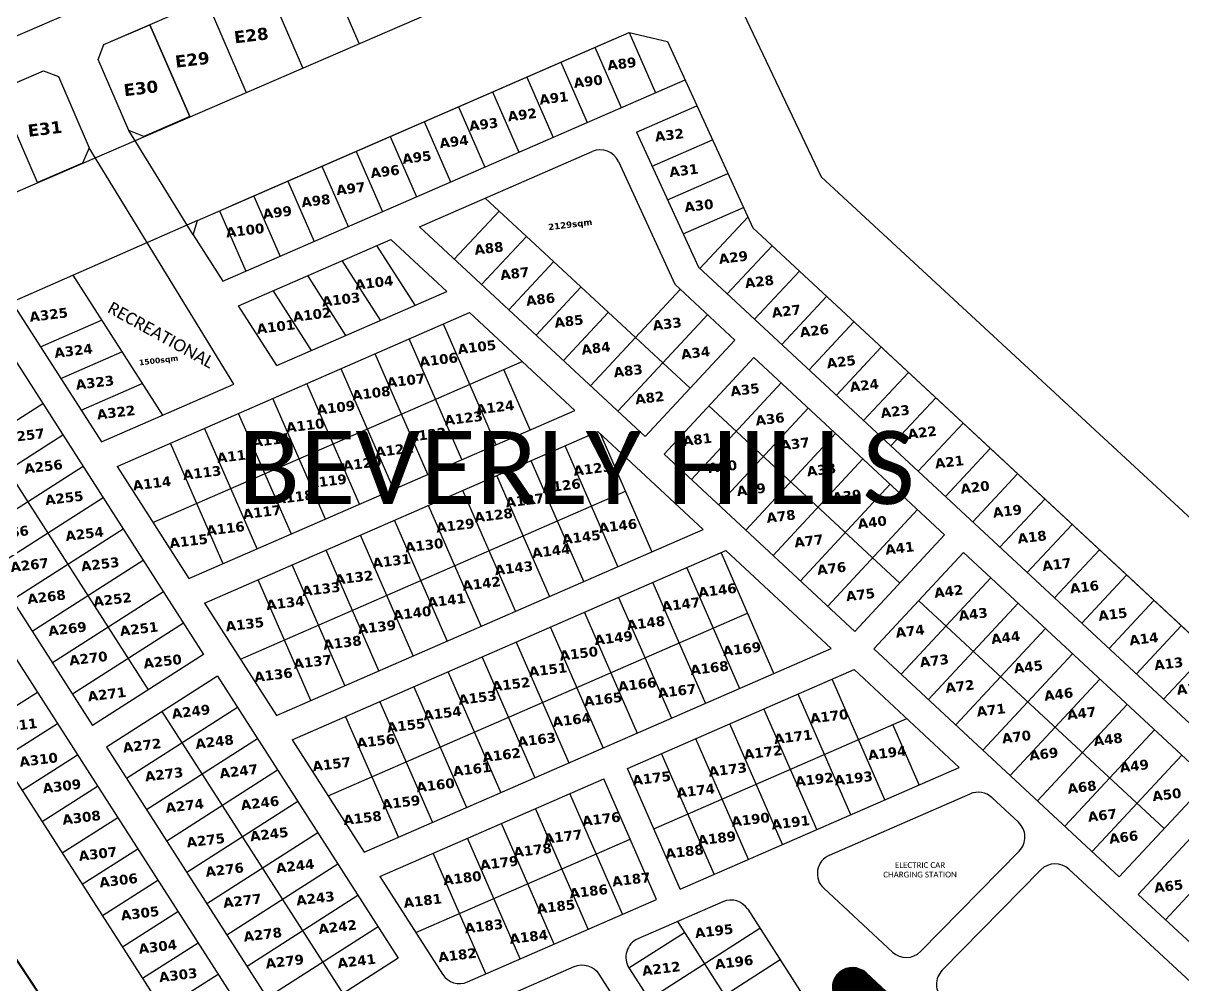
# Model space of a CAD drawing. Header units: millimetres. Extents: x 2359 to 301137, y 976657 to 981112.
# Drawn here: x 300045.6 to 300450.6, y 978330.4 to 978666.3 of the extents above; entities that cross this region are included whole.
import ezdxf

# ---------------------------------------------------------------- set-up
doc = ezdxf.new("R2010")
doc.units = ezdxf.units.MM
doc.header["$MEASUREMENT"] = 0
doc.layers.add('Annotation - Text_Pen_No__86', color=7, linetype='Continuous', lineweight=20, true_color=0x5555ff)
doc.layers.add('DESIGNNN', color=7, linetype='Continuous')
doc.layers.add('Plines', color=1, linetype='Continuous')
doc.styles.get("Standard").update_dxf_attribs({"font": 'arial.ttf'})

msp = doc.modelspace()

# ---------------------------------------------------------------- hatches: boundary and pattern name
h = msp.add_hatch()
h.set_pattern_fill('ANSI31', color=3)
h.set_pattern_definition([(45, (20960.45515, 4365.00687), (-0.088388347648, 0.088388347648), [])])
h.paths.add_polyline_path([(300339.96255, 978334.50615, 0.881175954), (300329.30355, 978325.60207), (300372.02243, 978258.92094, 0.350357335), (300380.2968, 978256.1141), (300401.20545, 978263.67407, 0.561311291), (300403.59008, 978275.38499)])

# ---------------------------------------------------------------- linework, layer by layer
at = {"color": 7}
for p, q in [((300106.46327, 978597.34208), (300257.2044, 978663.09492)), ((300257.2044, 978663.09492), (300270.61205, 978659.87568)), ((300257.2044, 978663.09492), (300266.40017, 978642.01323)), ((300270.61205, 978659.87568), (300300.42477, 978594.79875)), ((300245.28866, 978657.89731), (300254.48443, 978636.81562)), ((300233.37292, 978652.6997), (300242.56869, 978631.61801)), ((300115.38009, 978576.13871), (300276.73077, 978646.51941)), ((300221.45718, 978647.50209), (300230.65295, 978626.4204)), ((300209.54144, 978642.30448), (300218.73721, 978621.22279)), ((300197.6257, 978637.10687), (300206.82147, 978616.02517)), ((300259.81116, 978628.22918), (300280.89637, 978637.42649)), ((300185.70996, 978631.90926), (300194.90573, 978610.82756)), ((300173.79422, 978626.71165), (300182.98999, 978605.62995)), ((300259.81116, 978628.22918), (300281.41906, 978581.0622)), ((300265.22644, 978616.40839), (300286.31165, 978625.6057)), ((300161.87848, 978621.51403), (300171.07426, 978600.43234)), ((300183.98398, 978595.15359), (300244.34365, 978621.4823)), ((300253.50634, 978617.98157), (300273.15571, 978575.08978)), ((300149.96274, 978616.31642), (300159.15852, 978595.23473)), ((300138.047, 978611.11881), (300147.24278, 978590.03712)), ((300270.64172, 978604.5876), (300291.72693, 978613.78491)), ((300126.13126, 978605.9212), (300135.32704, 978584.83951)), ((300206.97858, 978605.18376), (300278.48254, 978538.74402)), ((300276.057, 978592.76681), (300297.14221, 978601.96411)), ((300114.21553, 978600.72359), (300123.4113, 978579.6419)), ((300196.16258, 978583.83753), (300211.81842, 978600.6867)), ((300281.96178, 978580.55792), (300298.69746, 978598.56924)), ((300106.46327, 978597.34208), (299959.15216, 978532.62618)), ((300105.00097, 978592.39431), (300106.46327, 978597.34208)), ((300183.98398, 978595.15359), (300262.8267, 978521.89485)), ((300300.42477, 978594.79875), (300576.19317, 978338.56144)), ((300120.82857, 978567.60538), (300173.98633, 978590.79264)), ((300173.98633, 978590.79264), (300193.54338, 978572.62071)), ((300205.68602, 978574.98858), (300221.34187, 978591.83775)), ((300182.45749, 978567.78361), (300169.10669, 978588.66416)), ((300291.48522, 978571.70897), (300307.14107, 978588.55814)), ((300170.39309, 978562.51956), (300157.0415, 978583.40135)), ((300215.20947, 978566.13962), (300230.86531, 978582.98879)), ((300158.32869, 978557.25551), (300144.9763, 978578.13855)), ((300281.41906, 978581.0622), (300558.14169, 978323.93824)), ((300301.00867, 978562.86001), (300316.66451, 978579.70918)), ((300224.73292, 978557.29067), (300240.38876, 978574.13984)), ((300273.15571, 978575.08978), (300294.13838, 978555.59319)), ((300146.26429, 978551.99147), (300132.91111, 978572.87575)), ((300134.19989, 978546.72742), (300193.54338, 978572.62071)), ((300243.77981, 978539.59276), (300275.09149, 978573.2911)), ((300310.53211, 978554.01106), (300326.18796, 978570.86023)), ((300134.19989, 978546.72742), (300120.84591, 978567.61294)), ((300234.25636, 978548.44171), (300249.9122, 978565.29089)), ((300051.63533, 978553.25292), (300072.98306, 978562.56756)), ((300078.40267, 978511.471), (300201.53344, 978565.19654)), ((300210.76766, 978519.03754), (300192.37144, 978561.19889)), ((300201.53344, 978565.19654), (300238.28772, 978531.04535)), ((300253.30325, 978530.7438), (300284.61494, 978564.44215)), ((300320.05556, 978545.1621), (300335.7114, 978562.01127)), ((300198.8525, 978513.83861), (300180.45627, 978555.99996)), ((300262.8267, 978521.89485), (300294.13838, 978555.59319)), ((300329.579, 978536.31315), (300345.23485, 978553.16232)), ((300058.73687, 978542.16792), (300080.0846, 978551.48256)), ((300186.93733, 978508.63968), (300168.54111, 978550.80102)), ((300269.41985, 978515.76865), (300300.73153, 978549.467)), ((300300.73153, 978549.467), (300367.39565, 978487.52431)), ((300090.96693, 978491.85908), (300219.91058, 978548.12094)), ((300175.02217, 978503.44075), (300156.62595, 978545.60209)), ((300222.68282, 978524.23648), (300213.48471, 978545.31715)), ((300339.10245, 978527.46419), (300354.75829, 978544.31337)), ((300065.83841, 978531.08292), (300087.18614, 978540.39756)), ((300072.93995, 978519.99792), (300119.19734, 978540.18137)), ((300163.10701, 978498.24182), (300144.71079, 978540.40316)), ((300278.94329, 978506.9197), (300310.25498, 978540.61804)), ((300052.50452, 978533.35837), (300013.77137, 978508.5442)), ((300151.19185, 978493.04288), (300132.79562, 978535.20423)), ((300348.62589, 978518.61524), (300364.28174, 978535.46441)), ((300103.5312, 978472.24715), (300238.28772, 978531.04535)), ((300139.27668, 978487.84395), (300120.88046, 978530.00529)), ((300285.07569, 978532.61782), (300351.73981, 978470.67514)), ((300288.46674, 978498.07074), (300319.77842, 978531.76909)), ((300127.36152, 978482.64502), (300108.9653, 978524.80636)), ((300358.14934, 978509.76628), (300373.80518, 978526.61546)), ((300059.51722, 978522.41204), (300020.78407, 978497.59788)), ((300108.99392, 978463.72023), (300246.27778, 978523.62118)), ((300246.27778, 978523.62118), (300283.03206, 978489.46999)), ((300265.18923, 978481.68464), (300247.30931, 978522.66271)), ((300297.99019, 978489.22179), (300329.30187, 978522.92013)), ((300115.44636, 978477.44609), (300097.05014, 978519.60743)), ((300253.27407, 978476.48571), (300234.87785, 978518.64705)), ((300367.67278, 978500.91733), (300383.32863, 978517.7665)), ((300241.35891, 978471.28678), (300222.96268, 978513.44812)), ((300269.41985, 978515.76865), (300336.08397, 978453.82597)), ((300307.51363, 978480.37283), (300338.82531, 978514.07118)), ((300066.52992, 978511.46572), (300027.79677, 978486.65155)), ((300377.19623, 978492.06838), (300392.85207, 978508.91755)), ((300229.44374, 978466.08784), (300211.04752, 978508.24919)), ((300229.44374, 978466.08784), (300211.04752, 978508.24919)), ((300317.03708, 978471.52388), (300348.34876, 978505.22222)), ((300073.54262, 978500.51939), (300034.80947, 978475.70522)), ((300121.55818, 978444.10831), (300255.99112, 978502.76531)), ((300217.52858, 978460.88891), (300199.13236, 978503.05026)), ((300205.61342, 978455.68998), (300187.2172, 978497.85132)), ((300386.71968, 978483.21942), (300402.37552, 978500.06859)), ((300193.69826, 978450.49105), (300175.30203, 978492.65239)), ((300326.56052, 978462.67492), (300357.87221, 978496.37327)), ((300080.55532, 978489.57307), (300041.82217, 978464.7589)), ((300134.12244, 978424.49638), (300283.03206, 978489.46999)), ((300396.24312, 978474.37047), (300411.89896, 978491.21964)), ((300181.78309, 978445.29211), (300163.38687, 978487.45346)), ((300336.08397, 978453.82597), (300367.39565, 978487.52431)), ((300139.58517, 978415.96946), (300291.02213, 978482.04582)), ((300169.86793, 978440.09318), (300151.47171, 978482.25453)), ((300307.82096, 978438.9372), (300289.42474, 978481.09854)), ((300291.02213, 978482.04582), (300327.77641, 978447.89463)), ((300342.67712, 978447.69977), (300373.9888, 978481.39812)), ((300373.9888, 978481.39812), (300459.69981, 978401.75753)), ((300405.76657, 978465.52151), (300421.42241, 978482.37068)), ((300087.56802, 978478.62674), (300048.83487, 978453.81257)), ((300087.56802, 978478.62674), (300048.83487, 978453.81257)), ((300157.95277, 978434.89425), (300139.55655, 978477.05559)), ((300295.9058, 978433.73827), (300277.50957, 978475.89961)), ((300352.20057, 978438.85082), (300383.51225, 978472.54916)), ((300415.29001, 978456.67256), (300430.94585, 978473.52173)), ((300146.03761, 978429.69532), (300127.64138, 978471.85666)), ((300283.99063, 978428.53933), (300265.59441, 978470.70068)), ((300094.58072, 978467.68041), (300055.84757, 978442.86625)), ((300272.07547, 978423.3404), (300253.67925, 978465.50175)), ((300358.33296, 978464.54894), (300444.04397, 978384.90835)), ((300424.81346, 978447.8236), (300440.4693, 978464.67278)), ((300152.14943, 978396.35754), (300298.53111, 978460.22813)), ((300260.16031, 978418.14147), (300241.76408, 978460.30281)), ((300361.72401, 978430.00186), (300393.03569, 978463.70021)), ((300101.59342, 978456.73409), (300062.86026, 978431.91992)), ((300248.24514, 978412.94254), (300229.84892, 978455.10388)), ((300371.24746, 978421.15291), (300402.55914, 978454.85125)), ((300434.3369, 978438.97465), (300449.99274, 978455.82382)), ((300164.71369, 978376.74562), (300327.77641, 978447.89463)), ((300236.32998, 978407.7436), (300217.93376, 978449.90495)), ((300108.60612, 978445.78776), (300069.87296, 978420.9736)), ((300224.41482, 978402.54467), (300206.0186, 978444.70602)), ((300342.67712, 978447.69977), (300428.38813, 978368.05918)), ((300380.7709, 978412.30395), (300412.08259, 978446.0023)), ((300443.86035, 978430.1257), (300459.51619, 978446.97487)), ((300256.64865, 978405.94905), (300335.76647, 978440.47046)), ((300335.76647, 978440.47046), (300372.52075, 978406.31927)), ((300113.46106, 978438.20954), (300074.72791, 978413.39537)), ((300212.49966, 978397.34574), (300194.10343, 978439.50708)), ((300346.53585, 978394.9813), (300328.13963, 978437.14264)), ((300390.29435, 978403.455), (300421.60603, 978437.15334)), ((300050.59502, 978432.52729), (300031.22845, 978420.12021)), ((300200.58449, 978392.14681), (300182.18827, 978434.30815)), ((300334.62069, 978389.78237), (300316.22446, 978431.94371)), ((300188.66933, 978386.94787), (300170.27311, 978429.10922)), ((300399.81779, 978394.60605), (300431.12948, 978428.30439)), ((300120.47376, 978427.26321), (300081.74061, 978402.44904)), ((300176.75417, 978381.74894), (300158.35795, 978423.91029)), ((300322.70552, 978384.58343), (300304.3093, 978426.74478)), ((300057.60772, 978421.58097), (300038.24115, 978409.17389)), ((300265.84676, 978384.86838), (300354.14361, 978423.39486)), ((300310.79036, 978379.3845), (300292.39414, 978421.54585)), ((300358.45101, 978400.18023), (300349.2529, 978421.2609)), ((300409.34124, 978385.75709), (300440.65292, 978419.45544)), ((300127.48646, 978416.31688), (300088.75331, 978391.50272)), ((300298.8752, 978374.18557), (300280.47898, 978416.34691)), ((300064.62042, 978410.63464), (300045.25385, 978398.22756)), ((300286.96004, 978368.98664), (300268.56381, 978411.14798)), ((300418.86468, 978376.90814), (300450.17637, 978410.60648)), ((300134.49916, 978405.37056), (300095.76601, 978380.55639)), ((300275.04487, 978363.7877), (300256.64865, 978405.94905)), ((300275.04487, 978363.7877), (300372.52075, 978406.31927)), ((300071.63312, 978399.68832), (300052.26654, 978387.28123)), ((300170.17641, 978368.21869), (300248.39969, 978402.34979)), ((300266.79591, 978360.18844), (300248.39969, 978402.34979)), ((300428.38813, 978368.05918), (300459.69981, 978401.75753)), ((300428.38813, 978368.05918), (300459.69981, 978401.75753)), ((300254.88075, 978354.98951), (300236.48453, 978397.15086)), ((300327.14049, 978375.60807), (300376.30675, 978397.06074)), ((300383.871, 978395.77289), (300393.18165, 978387.12166)), ((300434.98128, 978361.93298), (300466.29296, 978395.63133)), ((300141.51186, 978394.42423), (300102.77871, 978369.61007)), ((300242.96559, 978349.79058), (300224.56937, 978391.95192)), ((300078.64582, 978388.74199), (300059.27924, 978376.33491)), ((300148.52456, 978383.47791), (300109.79141, 978358.66374)), ((300231.05043, 978344.59165), (300212.6542, 978386.75299)), ((300444.50473, 978353.08403), (300475.81641, 978386.78237)), ((300182.74068, 978348.60677), (300257.5978, 978381.26912)), ((300219.13526, 978339.39271), (300200.73904, 978381.55406)), ((300085.65852, 978377.79566), (300066.29194, 978365.38858)), ((300164.83901, 978376.55001), (300164.74726, 978376.76027)), ((300207.2201, 978334.19378), (300188.82388, 978376.35513)), ((300155.53726, 978372.53158), (300116.8041, 978347.71741)), ((300092.67122, 978366.84934), (300073.30464, 978354.44226)), ((300410.77005, 978370.77895), (300482.66474, 978303.97614)), ((300162.54996, 978361.58525), (300123.8168, 978336.77109)), ((300434.98128, 978361.93298), (300501.6454, 978299.9903)), ((300099.68392, 978355.90301), (300080.31734, 978343.49593)), ((300169.56266, 978350.63893), (300130.8295, 978325.82476)), ((300257.17162, 978336.23702), (300276.5382, 978348.6441)), ((300264.18432, 978325.29069), (300302.91747, 978350.10486)), ((300106.69662, 978344.95669), (300087.33004, 978332.5496)), ((300176.57535, 978339.6926), (300137.8422, 978314.87844)), ((300271.19702, 978314.34437), (300309.93017, 978339.15853)), ((300113.70932, 978334.01036), (300094.34274, 978321.60328))]:
    msp.add_line(p, q, dxfattribs=at)
msp.add_line((300032.654, 978355.324), (300248.625, 978028.892))
at = {"color": 5}
msp.add_lwpolyline([(299986.55275, 979405.13078), (299852.32766, 979336.30505), (299720.99397, 979116.68153), (299719.5223, 979102.35198), (299720.67975, 979085.0442), (299855.76472, 978700.64474), (299862.16364, 978682.76119), (299927.49021, 978574.583), (299950.84125, 978567.46436), (300253.67173, 978698.48697)], dxfattribs=at)
for points in [[(300105.00097, 978592.39431), (300082.49323, 978628.78323)], [(300119.19734, 978540.18137), (300068.7309, 978622.81677)]]:
    msp.add_lwpolyline(points)
at = {"color": 7}
for centre, start, end in [((300247.14236, 978615.06613), 24.6132272, 113.5666904), ((300379.10618, 978390.64489), 47.1025085, 113.5730448), ((300388.41683, 978381.99365), 315.5270913, 47.1025085), ((300329.93991, 978369.19221), 113.5730448, 227.1025085), ((300406.00522, 978365.65094), 47.1025085, 135.5270913)]:
    msp.add_arc(centre, 7, start, end, dxfattribs=at)
at = {"layer": 'DESIGNNN', "color": 1}
msp.add_line((300106.46327, 978597.34208), (300122.04573, 978604.1391), dxfattribs=at)
at = {"layer": 'DESIGNNN', "color": 7}
for p, q in [((300358.94295, 978341.98059), (300393.4119, 978377.08965)), ((300366.5412, 978335.44589), (300401.01015, 978370.55495)), ((300349.18305, 978341.75659), (300325.17509, 978364.0642)), ((300289.96756, 978359.38844), (300260.26637, 978346.42894)), ((300298.66116, 978356.74865), (300361.63293, 978258.45419)), ((300274.09249, 978352.46168), (300339.65249, 978250.12717)), ((300257.17162, 978336.23702), (300318.98844, 978239.74535)), ((300403.59008, 978275.38499), (300339.96255, 978334.50615))]:
    msp.add_line(p, q, dxfattribs=at)
at = {"layer": 'DESIGNNN', "color": 5}
for points in [[(300073.85465, 978658.82278), (300218.15928, 978721.25761)], [(300163.01074, 978659.26159), (300149.11269, 978691.38392)], [(300143.27845, 978650.72422), (300129.3804, 978682.84655)], [(299959.63293, 978625.7474), (300074.35555, 978675.38327)], [(300123.54615, 978642.18685), (300109.64811, 978674.30918)], [(300103.81386, 978633.64947), (300089.91582, 978665.77181)], [(299917.47701, 978591.16445), (300052.74569, 978649.68978)], [(300050.58257, 978610.61843), (300036.68452, 978642.74076)]]:
    msp.add_lwpolyline(points, dxfattribs=at)
for points in [[(300087.7527, 978626.70045), (300082.49323, 978628.78323), (300071.77188, 978653.56331), (300073.85465, 978658.82278), (300089.91582, 978665.77181), (300103.81386, 978633.64947)], [(300068.7309, 978622.81677), (300066.35695, 978617.44337), (300050.58257, 978610.61843), (300036.68452, 978642.74076), (300052.74569, 978649.68978), (300057.99723, 978647.62535)]]:
    msp.add_lwpolyline(points, close=True, dxfattribs=at)
at = {"layer": 'DESIGNNN', "color": 7}
for points in [[(300106.46327, 978597.34208), (300257.2044, 978663.09492), (300270.61205, 978659.87568)], [(300105.00097, 978592.39431), (300115.38009, 978576.13871)], [(300062.95119, 978578.2266), (300094.28768, 978529.31256)], [(300041.63532, 978568.86222), (300072.93995, 978519.99792)], [(300032.36755, 978564.79076), (300108.60612, 978445.78776)], [(300011.05168, 978555.42639), (300089.23954, 978433.38068)], [(299989.7358, 978546.06202), (300069.87296, 978420.9736)], [(299959.15216, 978532.62618), (300182.18773, 978184.48349)], [(299924.54656, 978517.99054), (300152.61461, 978173.79069)], [(300078.40267, 978511.471), (300103.5312, 978472.24715)], [(300108.99392, 978463.72023), (300134.12244, 978424.49638)], [(300113.46106, 978438.20954), (300176.57535, 978339.6926)], [(300094.09449, 978425.80245), (300157.20878, 978327.28552)], [(300139.58517, 978415.96946), (300164.71369, 978376.74562)], [(300074.72791, 978413.39537), (300137.8422, 978314.87844)]]:
    msp.add_lwpolyline(points, dxfattribs=at)
at = {"layer": 'DESIGNNN', "color": 1}
msp.add_lwpolyline([(300576.19317, 978338.56144), (300300.42477, 978594.79875)], dxfattribs=at)
at = {"layer": 'DESIGNNN', "color": 7}
for points in [[(299980.46803, 978541.99055), (300199.63818, 978199.8815, -0.481089448), (300196.1242, 978189.52252), (300182.18773, 978184.48349)], [(300170.17641, 978368.21869), (300192.08399, 978334.02252, 0.368560761), (300200.77759, 978331.38273), (300266.79591, 978360.18844)]]:
    msp.add_lwpolyline(points, format="xyb", dxfattribs=at)
msp.add_lwpolyline([(300246.68407, 978334.06953), (300307.63468, 978238.92996, -0.481089448), (300304.1207, 978228.57098), (300273.26456, 978217.41428, -0.350357335), (300264.99019, 978220.22112), (300205.19453, 978313.5579, -0.461389261), (300208.28928, 978323.74983), (300237.99047, 978336.70932, -0.368560761)], format="xyb", close=True, dxfattribs=at)
for centre, start, end in [((300292.76699, 978352.97258), 32.6454161, 113.5730448), ((300263.06579, 978340.01309), 113.5730448, 212.6454161), ((300353.94788, 978346.8846), 227.1025085, 315.5270913), ((300335.19773, 978329.37814), 47.1025085, 212.6454161), ((300371.53627, 978330.54189), 135.5270913, 227.1025085)]:
    msp.add_arc(centre, 7, start, end, dxfattribs=at)
at = {"layer": 'Plines', "color": 7}
msp.add_lwpolyline([(300486.89141, 979205.03739), (300295.49823, 979206.08176), (300286.33281, 979196.67447), (300281.36415, 978703.07116), (300324.29022, 978612.65776), (300577.04452, 978378.79166), (300590.0546, 978378.96491), (300599.5952, 978382.77602), (300677.61908, 978478.48664)], dxfattribs=at)
at = {"layer": 'Plines', "color": 5}
msp.add_lwpolyline([(299760.61382, 978966.57019), (299862.16364, 978682.76119), (299927.49021, 978574.583), (299950.84125, 978567.46436), (300253.67173, 978698.48697), (300257.21256, 978711.5253), (300254.68222, 978979.51847)], dxfattribs=at)
at = {"layer": 'Plines', "color": 1}
msp.add_lwpolyline([(300118.95759, 978602.79207), (300252.06437, 978660.85286)], dxfattribs=at)

# ---------------------------------------------------------------- texts
at = {"layer": 'Annotation - Text_Pen_No__86', "color": 7, "linetype": 'Continuous', "lineweight": 20, "attachment_point": 2, "rotation": 7.0324342}
for s, insert, char_height in [('\\A1;{\\fVerdana|b1|i0|c0|p34;E28}', (300125.01389, 978664.17303), 4.2341379), ('\\A1;{\\fVerdana|b1|i0|c0|p34;E29}', (300104.43056, 978655.67341), 4.2341379), ('\\A1;{\\fVerdana|b1|i0|c0|p34;A89}', (300254.45534, 978653.86471), 3.4335879), ('\\A1;{\\fVerdana|b1|i0|c0|p34;E30}', (300086.47265, 978645.70476), 4.2341379), ('\\A1;{\\fVerdana|b1|i0|c0|p34;A91}', (300230.71833, 978641.87423), 3.4335879), ('\\A1;{\\fVerdana|b1|i0|c0|p34;A92}', (300219.68212, 978636.04363), 3.4335879), ('\\A1;{\\fVerdana|b1|i0|c0|p34;E31}', (300052.9723, 978631.53874), 4.2341379), ('\\A1;{\\fVerdana|b1|i0|c0|p34;A93}', (300206.19259, 978632.71054), 3.4335879), ('\\A1;{\\fVerdana|b1|i0|c0|p34;A94}', (300195.85719, 978626.66535), 3.4335879), ('\\A1;{\\fVerdana|b1|i0|c0|p34;A32}', (300271.067, 978628.95297), 3.4335879), ('\\A1;{\\fVerdana|b1|i0|c0|p34;A95}', (300182.87633, 978621.18103), 3.4335879), ('\\A1;{\\fVerdana|b1|i0|c0|p34;A96}', (300171.76927, 978616.22758), 3.4335879), ('\\A1;{\\fVerdana|b1|i0|c0|p34;A31}', (300276.08937, 978616.58627), 3.4335879), ('\\A1;{\\fVerdana|b1|i0|c0|p34;A97}', (300159.80728, 978610.25815), 3.4335879), ('\\A1;{\\fVerdana|b1|i0|c0|p34;A98}', (300147.62285, 978606.01262), 3.4335879), ('\\A1;{\\fVerdana|b1|i0|c0|p34;A99}', (300134.16846, 978601.93249), 3.4335879), ('\\A1;{\\fVerdana|b1|i0|c0|p34;A30}', (300281.38078, 978604.30918), 3.4335879), ('\\A1;{\\fVerdana|b1|i0|c0|p34;A100}', (300122.90711, 978595.65354), 3.4335879), ('\\A1;{\\fVerdana|b1|i0|c0|p34;2129sqm}', (300236.5114, 978597.07772), 2.1979859), ('\\A1;{\\fVerdana|b1|i0|c0|p34;A88}', (300208.03724, 978589.39636), 3.4335879), ('\\A1;{\\fVerdana|b1|i0|c0|p34;A29}', (300293.38089, 978586.20518), 3.4335879), ('\\A1;{\\fVerdana|b1|i0|c0|p34;A104}', (300167.97654, 978577.37889), 3.4335879), ('\\A1;{\\fVerdana|b1|i0|c0|p34;A87}', (300217.05429, 978580.57816), 3.4335879), ('\\A1;{\\fVerdana|b1|i0|c0|p34;A28}', (300302.4779, 978577.74539), 3.4335879), ('\\A1;{\\fVerdana|b1|i0|c0|p34;A103}', (300156.41605, 978571.50699), 3.4335879), ('\\A1;{\\fVerdana|b1|i0|c0|p34;A86}', (300226.0714, 978571.56828), 3.4335879), ('\\A1;{\\fVerdana|b1|i0|c0|p34;A325}', (300054.32256, 978566.18031), 3.4335879), ('\\A1;{\\fVerdana|b1|i0|c0|p34;A102}', (300146.30062, 978566.21267), 3.4335879), ('\\A1;{\\fVerdana|b1|i0|c0|p34;A27}', (300311.88617, 978567.44107), 3.4335879), ('\\A1;{\\fVerdana|b1|i0|c0|p34;A101}', (300133.65889, 978561.97659), 3.4335879), ('\\A1;{\\fVerdana|b1|i0|c0|p34;A85}', (300235.97224, 978563.92725), 3.4335879), ('\\A1;{\\fVerdana|b1|i0|c0|p34;A33}', (300270.28484, 978562.97489), 3.4335879), ('\\A1;{\\fVerdana|b1|i0|c0|p34;A26}', (300321.68673, 978560.60136), 3.4335879), ('\\A1;{\\fVerdana|b1|i0|c0|p34;A324}', (300062.98348, 978553.59264), 3.4335879), ('\\A1;{\\fVerdana|b1|i0|c0|p34;A105}', (300203.83516, 978554.87237), 3.4335879), ('\\A1;{\\fVerdana|b1|i0|c0|p34;A84}', (300245.40819, 978554.49877), 3.4335879), ('\\A1;{\\fVerdana|b1|i0|c0|p34;A34}', (300280.19741, 978552.87975), 3.4335879), ('\\A1;{\\fVerdana|b1|i0|c0|p34;1500sqm}', (300092.81696, 978549.51224), 1.9585938), ('\\A1;{\\fVerdana|b1|i0|c0|p34;A106}', (300190.48155, 978550.45894), 3.4335879), ('\\A1;{\\fVerdana|b1|i0|c0|p34;A25}', (300331.05009, 978549.74184), 3.4335879), ('\\A1;{\\fVerdana|b1|i0|c0|p34;A83}', (300256.65511, 978546.59409), 3.4335879), ('\\A1;{\\fVerdana|b1|i0|c0|p34;A323}', (300070.46333, 978542.48009), 3.4335879), ('\\A1;{\\fVerdana|b1|i0|c0|p34;A107}', (300179.08196, 978543.20604), 3.4335879), ('\\A1;{\\fVerdana|b1|i0|c0|p34;A24}', (300339.13159, 978541.49974), 3.4335879), ('\\A1;{\\fVerdana|b1|i0|c0|p34;A108}', (300166.95868, 978538.75817), 3.4335879), ('\\A1;{\\fVerdana|b1|i0|c0|p34;A82}', (300264.18482, 978537.16563), 3.4335879), ('\\A1;{\\fVerdana|b1|i0|c0|p34;A35}', (300297.46025, 978539.98181), 3.4335879), ('\\A1;{\\fVerdana|b1|i0|c0|p34;A109}', (300154.61659, 978533.72468), 3.4335879), ('\\A1;{\\fVerdana|b1|i0|c0|p34;A124}', (300210.21647, 978533.82199), 3.4335879), ('\\A1;{\\fVerdana|b1|i0|c0|p34;A23}', (300349.90139, 978532.39898), 3.4335879), ('\\A1;{\\fVerdana|b1|i0|c0|p34;A322}', (300077.84481, 978532.05591), 3.4335879), ('\\A1;{\\fVerdana|b1|i0|c0|p34;A123}', (300199.21333, 978530.02746), 3.4335879), ('\\A1;{\\fVerdana|b1|i0|c0|p34;A36}', (300306.19163, 978529.74011), 3.4335879), ('\\A1;{\\fVerdana|b1|i0|c0|p34;A257}', (300046.19367, 978523.994), 3.4335879), ('\\A1;{\\fVerdana|b1|i0|c0|p34;A110}', (300143.90558, 978527.49779), 3.4335879), ('\\A1;{\\fVerdana|b1|i0|c0|p34;A122}', (300186.4575, 978524.28704), 3.4335879), ('\\A1;{\\fVerdana|b1|i0|c0|p34;A22}', (300359.34789, 978525.03185), 3.4335879), ('\\A1;{\\fVerdana|b1|i0|c0|p34;A111}', (300132.12348, 978522.43842), 3.4335879), ('\\A1;{\\fVerdana|b1|i0|c0|p34;A81}', (300280.8309, 978522.57569), 3.4335879), ('\\A1;{\\fVerdana|b1|i0|c0|p34;A37}', (300314.94581, 978521.06487), 3.4335879), ('\\A1;{\\fVerdana|b1|i0|c0|p34;A112}', (300119.75713, 978516.8926), 3.4335879), ('\\A1;{\\fVerdana|b1|i0|c0|p34;A121}', (300175.06489, 978518.93579), 3.4335879), ('\\A1;{\\fVerdana|b1|i0|c0|p34;A256}', (300052.50923, 978513.14322), 3.4335879), ('\\A1;{\\fVerdana|b1|i0|c0|p34;A120}', (300163.76963, 978514.16833), 3.4335879), ('\\A1;{\\fVerdana|b1|i0|c0|p34;A125}', (300244.24475, 978512.38641), 3.4335879), ('\\A1;{\\fVerdana|b1|i0|c0|p34;A80}', (300289.61949, 978513.13307), 3.4335879), ('\\A1;{\\fVerdana|b1|i0|c0|p34;A21}', (300368.83606, 978514.73076), 3.4335879), ('\\A1;{\\fVerdana|b1|i0|c0|p34;A113}', (300107.87762, 978510.95758), 3.4335879), ('\\A1;{\\fVerdana|b1|i0|c0|p34;A119}', (300151.6954, 978508.03872), 3.4335879), ('\\A1;{\\fVerdana|b1|i0|c0|p34;A38}', (300324.11243, 978511.99996), 3.4335879), ('\\A1;{\\fVerdana|b1|i0|c0|p34;A114}', (300090.3801, 978507.26674), 3.4335879), ('\\A1;{\\fVerdana|b1|i0|c0|p34;A126}', (300233.36378, 978506.42393), 3.4335879), ('\\A1;{\\fVerdana|b1|i0|c0|p34;A79}', (300299.63666, 978505.10686), 3.4335879), ('\\A1;{\\fVerdana|b1|i0|c0|p34;A20}', (300377.77687, 978505.88824), 3.4335879), ('\\A1;{\\fVerdana|b1|i0|c0|p34;A255}', (300059.75299, 978502.14705), 3.4335879), ('\\A1;{\\fVerdana|b1|i0|c0|p34;A118}', (300140.10802, 978502.49287), 3.4335879), ('\\A1;{\\fVerdana|b1|i0|c0|p34;A127}', (300220.54884, 978501.34162), 3.4335879), ('\\A1;{\\fVerdana|b1|i0|c0|p34;A39}', (300333.0323, 978502.85099), 3.4335879), ('\\A1;{\\fVerdana|b1|i0|c0|p34;A117}', (300128.81281, 978497.23893), 3.4335879), ('\\A1;{\\fVerdana|b1|i0|c0|p34;A128}', (300209.64957, 978496.12732), 3.4335879), ('\\A1;{\\fVerdana|b1|i0|c0|p34;A19}', (300389.06899, 978497.58524), 3.4335879), ('\\A1;{\\fVerdana|b1|i0|c0|p34;A129}', (300196.30264, 978492.54534), 3.4335879), ('\\A1;{\\fVerdana|b1|i0|c0|p34;A146}', (300253.07208, 978492.41342), 3.4335879), ('\\A1;{\\fVerdana|b1|i0|c0|p34;A78}', (300310.03175, 978495.75869), 3.4335879), ('\\A1;{\\fVerdana|b1|i0|c0|p34;A40}', (300341.88114, 978493.65784), 3.4335879), ('\\A1;{\\fVerdana|b1|i0|c0|p34;A266}', (300040.66846, 978490.03735), 3.4335879), ('\\A1;{\\fVerdana|b1|i0|c0|p34;A254}', (300066.85745, 978489.61975), 3.4335879), ('\\A1;{\\fVerdana|b1|i0|c0|p34;A116}', (300116.05693, 978491.49851), 3.4335879), ('\\A1;{\\fVerdana|b1|i0|c0|p34;A145}', (300240.31182, 978488.47009), 3.4335879), ('\\A1;{\\fVerdana|b1|i0|c0|p34;A18}', (300397.70004, 978488.50233), 3.4335879), ('\\A1;{\\fVerdana|b1|i0|c0|p34;A115}', (300103.20105, 978487.11316), 3.4335879), ('\\A1;{\\fVerdana|b1|i0|c0|p34;A130}', (300185.44767, 978485.62431), 3.4335879), ('\\A1;{\\fVerdana|b1|i0|c0|p34;A144}', (300229.78789, 978483.67239), 3.4335879), ('\\A1;{\\fVerdana|b1|i0|c0|p34;A77}', (300319.72973, 978487.15824), 3.4335879), ('\\A1;{\\fVerdana|b1|i0|c0|p34;A41}', (300351.49182, 978484.64037), 3.4335879), ('\\A1;{\\fVerdana|b1|i0|c0|p34;A131}', (300174.07572, 978480.14947), 3.4335879), ('\\A1;{\\fVerdana|b1|i0|c0|p34;A267}', (300047.6555, 978478.74269), 3.4335879), ('\\A1;{\\fVerdana|b1|i0|c0|p34;A253}', (300072.31175, 978479.03796), 3.4335879), ('\\A1;{\\fVerdana|b1|i0|c0|p34;A143}', (300216.7547, 978477.66753), 3.4335879), ('\\A1;{\\fVerdana|b1|i0|c0|p34;A76}', (300327.69956, 978477.55522), 3.4335879), ('\\A1;{\\fVerdana|b1|i0|c0|p34;A17}', (300406.33115, 978478.96065), 3.4335879), ('\\A1;{\\fVerdana|b1|i0|c0|p34;A132}', (300160.9463, 978474.36474), 3.4335879), ('\\A1;{\\fVerdana|b1|i0|c0|p34;A142}', (300205.46955, 978472.23827), 3.4335879), ('\\A1;{\\fVerdana|b1|i0|c0|p34;A268}', (300053.56802, 978467.6079), 3.4335879), ('\\A1;{\\fVerdana|b1|i0|c0|p34;A133}', (300149.47098, 978470.33608), 3.4335879), ('\\A1;{\\fVerdana|b1|i0|c0|p34;A146}', (300287.82554, 978469.92192), 3.4335879), ('\\A1;{\\fVerdana|b1|i0|c0|p34;A75}', (300337.76984, 978468.36686), 3.4335879), ('\\A1;{\\fVerdana|b1|i0|c0|p34;A42}', (300368.57589, 978469.55391), 3.4335879), ('\\A1;{\\fVerdana|b1|i0|c0|p34;A16}', (300415.9722, 978471.07044), 3.4335879), ('\\A1;{\\fVerdana|b1|i0|c0|p34;A252}', (300076.61913, 978466.70323), 3.4335879), ('\\A1;{\\fVerdana|b1|i0|c0|p34;A134}', (300136.96186, 978465.48103), 3.4335879), ('\\A1;{\\fVerdana|b1|i0|c0|p34;A141}', (300193.24396, 978466.39136), 3.4335879), ('\\A1;{\\fVerdana|b1|i0|c0|p34;A147}', (300275.09498, 978465.00479), 3.4335879), ('\\A1;{\\fVerdana|b1|i0|c0|p34;A140}', (300181.22734, 978461.90177), 3.4335879), ('\\A1;{\\fVerdana|b1|i0|c0|p34;A43}', (300377.12255, 978461.571), 3.4335879), ('\\A1;{\\fVerdana|b1|i0|c0|p34;A15}', (300425.88876, 978461.52879), 3.4335879), ('\\A1;{\\fVerdana|b1|i0|c0|p34;A269}', (300060.87784, 978456.45022), 3.4335879), ('\\A1;{\\fVerdana|b1|i0|c0|p34;A251}', (300085.87919, 978456.42785), 3.4335879), ('\\A1;{\\fVerdana|b1|i0|c0|p34;A135}', (300122.79864, 978458.0435), 3.4335879), ('\\A1;{\\fVerdana|b1|i0|c0|p34;A139}', (300168.91439, 978457.06001), 3.4335879), ('\\A1;{\\fVerdana|b1|i0|c0|p34;A74}', (300355.10567, 978455.63024), 3.4335879), ('\\A1;{\\fVerdana|b1|i0|c0|p34;A138}', (300156.87554, 978451.59806), 3.4335879), ('\\A1;{\\fVerdana|b1|i0|c0|p34;A149}', (300251.56745, 978453.24011), 3.4335879), ('\\A1;{\\fVerdana|b1|i0|c0|p34;A44}', (300388.46935, 978453.40462), 3.4335879), ('\\A1;{\\fVerdana|b1|i0|c0|p34;A14}', (300436.72379, 978452.95677), 3.4335879), ('\\A1;{\\fVerdana|b1|i0|c0|p34;A150}', (300239.42383, 978447.81177), 3.4335879), ('\\A1;{\\fVerdana|b1|i0|c0|p34;A169}', (300296.38388, 978449.39822), 3.4335879), ('\\A1;{\\fVerdana|b1|i0|c0|p34;A270}', (300068.17709, 978446.12486), 3.4335879), ('\\A1;{\\fVerdana|b1|i0|c0|p34;A250}', (300094.09353, 978445.07654), 3.4335879), ('\\A1;{\\fVerdana|b1|i0|c0|p34;A137}', (300146.49981, 978444.92664), 3.4335879), ('\\A1;{\\fVerdana|b1|i0|c0|p34;A73}', (300363.55941, 978445.32673), 3.4335879), ('\\A1;{\\fVerdana|b1|i0|c0|p34;A13}', (300445.41038, 978444.27707), 3.4335879), ('\\A1;{\\fVerdana|b1|i0|c0|p34;A136}', (300132.79778, 978440.34903), 3.4335879), ('\\A1;{\\fVerdana|b1|i0|c0|p34;A151}', (300228.66504, 978442.17054), 3.4335879), ('\\A1;{\\fVerdana|b1|i0|c0|p34;A168}', (300285.0441, 978442.77078), 3.4335879), ('\\A1;{\\fVerdana|b1|i0|c0|p34;A45}', (300396.40224, 978443.18051), 3.4335879), ('\\A1;{\\fVerdana|b1|i0|c0|p34;A152}', (300215.77575, 978437.06151), 3.4335879), ('\\A1;{\\fVerdana|b1|i0|c0|p34;A166}', (300259.82335, 978437.01776), 3.4335879), ('\\A1;{\\fVerdana|b1|i0|c0|p34;A72}', (300372.47265, 978436.34375), 3.4335879), ('\\A1;{\\fVerdana|b1|i0|c0|p34;A12}', (300453.26528, 978435.68972), 3.4335879), ('\\A1;{\\fVerdana|b1|i0|c0|p34;A271}', (300074.65469, 978433.5931), 3.4335879), ('\\A1;{\\fVerdana|b1|i0|c0|p34;A153}', (300204.05822, 978432.37825), 3.4335879), ('\\A1;{\\fVerdana|b1|i0|c0|p34;A165}', (300247.91759, 978431.8536), 3.4335879), ('\\A1;{\\fVerdana|b1|i0|c0|p34;A167}', (300273.71456, 978434.76152), 3.4335879), ('\\A1;{\\fVerdana|b1|i0|c0|p34;A46}', (300406.96486, 978433.59872), 3.4335879), ('\\A1;{\\fVerdana|b1|i0|c0|p34;A249}', (300104.01067, 978427.53378), 3.4335879), ('\\A1;{\\fVerdana|b1|i0|c0|p34;A154}', (300191.8081, 978426.9499), 3.4335879), ('\\A1;{\\fVerdana|b1|i0|c0|p34;A71}', (300383.39926, 978428.07145), 3.4335879), ('\\A1;{\\fVerdana|b1|i0|c0|p34;A164}', (300236.94507, 978424.64822), 3.4335879), ('\\A1;{\\fVerdana|b1|i0|c0|p34;A170}', (300326.86754, 978425.87738), 3.4335879), ('\\A1;{\\fVerdana|b1|i0|c0|p34;A47}', (300414.98454, 978426.94575), 3.4335879), ('\\A1;{\\fVerdana|b1|i0|c0|p34;A311}', (300043.6449, 978422.71387), 3.4335879), ('\\A1;{\\fVerdana|b1|i0|c0|p34;A155}', (300179.13189, 978422.69237), 3.4335879), ('\\A1;{\\fVerdana|b1|i0|c0|p34;A272}', (300086.92082, 978415.69058), 3.4335879), ('\\A1;{\\fVerdana|b1|i0|c0|p34;A248}', (300112.23575, 978416.99011), 3.4335879), ('\\A1;{\\fVerdana|b1|i0|c0|p34;A156}', (300168.58617, 978417.26402), 3.4335879), ('\\A1;{\\fVerdana|b1|i0|c0|p34;A163}', (300224.73935, 978417.7314), 3.4335879), ('\\A1;{\\fVerdana|b1|i0|c0|p34;A171}', (300314.27437, 978418.70277), 3.4335879), ('\\A1;{\\fVerdana|b1|i0|c0|p34;A70}', (300392.24193, 978418.70816), 3.4335879), ('\\A1;{\\fVerdana|b1|i0|c0|p34;A48}', (300424.24649, 978417.81538), 3.4335879), ('\\A1;{\\fVerdana|b1|i0|c0|p34;A310}', (300050.81162, 978410.73295), 3.4335879), ('\\A1;{\\fVerdana|b1|i0|c0|p34;A162}', (300212.49142, 978412.36377), 3.4335879), ('\\A1;{\\fVerdana|b1|i0|c0|p34;A172}', (300303.78002, 978413.29421), 3.4335879), ('\\A1;{\\fVerdana|b1|i0|c0|p34;A194}', (300347.11208, 978413.10019), 3.4335879), ('\\A1;{\\fVerdana|b1|i0|c0|p34;A69}', (300401.7697, 978412.72365), 3.4335879), ('\\A1;{\\fVerdana|b1|i0|c0|p34;A247}', (300120.6901, 978406.70341), 3.4335879), ('\\A1;{\\fVerdana|b1|i0|c0|p34;A157}', (300153.1403, 978409.17474), 3.4335879), ('\\A1;{\\fVerdana|b1|i0|c0|p34;A161}', (300202.17741, 978407.42556), 3.4335879), ('\\A1;{\\fVerdana|b1|i0|c0|p34;A173}', (300291.41519, 978407.27364), 3.4335879), ('\\A1;{\\fVerdana|b1|i0|c0|p34;A49}', (300433.39174, 978408.55939), 3.4335879), ('\\A1;{\\fVerdana|b1|i0|c0|p34;A273}', (300094.61576, 978405.60643), 3.4335879), ('\\A1;{\\fVerdana|b1|i0|c0|p34;A175}', (300264.85214, 978404.24641), 3.4335879), ('\\A1;{\\fVerdana|b1|i0|c0|p34;A192}', (300321.69817, 978403.8338), 3.4335879), ('\\A1;{\\fVerdana|b1|i0|c0|p34;A193}', (300335.37345, 978404.24317), 3.4335879), ('\\A1;{\\fVerdana|b1|i0|c0|p34;A309}', (300058.93512, 978401.4927), 3.4335879), ('\\A1;{\\fVerdana|b1|i0|c0|p34;A160}', (300189.39228, 978401.84322), 3.4335879), ('\\A1;{\\fVerdana|b1|i0|c0|p34;A174}', (300280.23657, 978399.91061), 3.4335879), ('\\A1;{\\fVerdana|b1|i0|c0|p34;A68}', (300415.12946, 978401.14304), 3.4335879), ('\\A1;{\\fVerdana|b1|i0|c0|p34;A274}', (300101.80843, 978394.64589), 3.4335879), ('\\A1;{\\fVerdana|b1|i0|c0|p34;A246}', (300128.10067, 978395.59638), 3.4335879), ('\\A1;{\\fVerdana|b1|i0|c0|p34;A159}', (300177.35927, 978395.8315), 3.4335879), ('\\A1;{\\fVerdana|b1|i0|c0|p34;A50}', (300444.75359, 978398.52304), 3.4335879), ('\\A1;{\\fVerdana|b1|i0|c0|p34;A308}', (300065.79681, 978390.52278), 3.4335879), ('\\A1;{\\fVerdana|b1|i0|c0|p34;A158}', (300163.9005, 978390.36146), 3.4335879), ('\\A1;{\\fVerdana|b1|i0|c0|p34;A67}', (300422.22685, 978391.30819), 3.4335879), ('\\A1;{\\fVerdana|b1|i0|c0|p34;A176}', (300247.27884, 978390.00362), 3.4335879), ('\\A1;{\\fVerdana|b1|i0|c0|p34;A190}', (300299.39552, 978389.81345), 3.4335879), ('\\A1;{\\fVerdana|b1|i0|c0|p34;A191}', (300313.40395, 978388.78843), 3.4335879), ('\\A1;{\\fVerdana|b1|i0|c0|p34;A275}', (300109.16251, 978382.56959), 3.4335879), ('\\A1;{\\fVerdana|b1|i0|c0|p34;A245}', (300131.31358, 978384.69062), 3.4335879), ('\\A1;{\\fVerdana|b1|i0|c0|p34;A177}', (300233.93647, 978383.86184), 3.4335879), ('\\A1;{\\fVerdana|b1|i0|c0|p34;A189}', (300287.63144, 978383.28307), 3.4335879), ('\\A1;{\\fVerdana|b1|i0|c0|p34;A66}', (300429.65981, 978383.66383), 3.4335879), ('\\A1;{\\fVerdana|b1|i0|c0|p34;A178}', (300223.29608, 978379.12147), 3.4335879), ('\\A1;{\\fVerdana|b1|i0|c0|p34;A188}', (300276.34898, 978378.60869), 3.4335879), ('\\A1;{\\fVerdana|b1|i0|c0|p34;A307}', (300071.51209, 978377.84395), 3.4335879), ('\\A1;{\\fVerdana|b1|i0|c0|p34;A179}', (300211.63902, 978374.65199), 3.4335879), ('\\A1;{\\fVerdana|b1|i0|c0|p34;A276}', (300115.7497, 978372.28527), 3.4335879), ('\\A1;{\\fVerdana|b1|i0|c0|p34;A244}', (300140.3932, 978373.58832), 3.4335879), ('\\A1;{\\fVerdana|b1|i0|c0|p34;A306}', (300078.69671, 978368.58293), 3.4335879), ('\\A1;{\\fVerdana|b1|i0|c0|p34;A180}', (300198.76209, 978369.36987), 3.4335879), ('\\A1;{\\fVerdana|b1|i0|c0|p34;A187}', (300257.75011, 978368.89985), 3.4335879), ('\\A1;{\\fVerdana|b1|i0|c0|p34;A65}', (300445.38118, 978366.56185), 3.4335879), ('\\A1;{\\fVerdana|b1|i0|c0|p34;A243}', (300147.45054, 978362.27522), 3.4335879), ('\\A1;{\\fVerdana|b1|i0|c0|p34;A186}', (300242.84858, 978364.73347), 3.4335879), ('\\A1;{\\fVerdana|b1|i0|c0|p34;A277}', (300121.92519, 978361.45248), 3.4335879), ('\\A1;{\\fVerdana|b1|i0|c0|p34;A181}', (300184.9363, 978361.44669), 3.4335879), ('\\A1;{\\fVerdana|b1|i0|c0|p34;A185}', (300231.43317, 978359.40597), 3.4335879), ('\\A1;{\\fVerdana|b1|i0|c0|p34;A305}', (300086.22175, 978357.06451), 3.4335879), ('\\A1;{\\fVerdana|b1|i0|c0|p34;A242}', (300155.2019, 978352.30689), 3.4335879), ('\\A1;{\\fVerdana|b1|i0|c0|p34;A183}', (300206.29611, 978352.57051), 3.4335879), ('\\A1;{\\fVerdana|b1|i0|c0|p34;A195}', (300286.65833, 978350.87695), 3.4335879), ('\\A1;{\\fVerdana|b1|i0|c0|p34;A278}', (300129.06131, 978349.65982), 3.4335879), ('\\A1;{\\fVerdana|b1|i0|c0|p34;A184}', (300221.94151, 978348.85687), 3.4335879), ('\\A1;{\\fVerdana|b1|i0|c0|p34;A304}', (300092.42003, 978345.40897), 3.4335879), ('\\A1;{\\fVerdana|b1|i0|c0|p34;A182}', (300197.05028, 978342.46727), 3.4335879), ('\\A1;{\\fVerdana|b1|i0|c0|p34;A279}', (300136.73672, 978340.23264), 3.4335879), ('\\A1;{\\fVerdana|b1|i0|c0|p34;A241}', (300161.85485, 978340.3683), 3.4335879), ('\\A1;{\\fVerdana|b1|i0|c0|p34;A212}', (300268.21667, 978337.74221), 3.4335879), ('\\A1;{\\fVerdana|b1|i0|c0|p34;A196}', (300293.65382, 978340.00373), 3.4335879), ('\\A1;{\\fVerdana|b1|i0|c0|p34;A303}', (300099.53471, 978335.48435), 3.4335879)]:
    msp.add_mtext(s, dxfattribs=dict(at, insert=insert, char_height=char_height))
at = {"layer": 'Annotation - Text_Pen_No__86', "color": 7, "linetype": 'Continuous', "lineweight": 20, "char_height": 3.4335879, "attachment_point": 2, "rotation": 7.0324342}
for s, insert, width in [('\\A1;{\\fVerdana|b1|i0|c0|p34;A90}', (300242.70592, 978647.70481), 7.1814973), ('\\A1;{\\fVerdana|b1|i0|c0|p34;A148}', (300262.85883, 978458.45556), 6.5166685)]:
    msp.add_mtext(s, dxfattribs=dict(at, insert=insert, width=width))
at = {"layer": 'DESIGNNN', "color": 7, "insert": (300027.40172, 978596.60393), "char_height": 4.2454007, "attachment_point": 1, "rotation": 331.0020487}
msp.add_mtext_dynamic_manual_height_columns('\\pxqc;{\\fCalibri|b0|i0|c0|p34;RECREATIONAL}', width=154.0999565, gutter_width=2122.70033, heights=[0], dxfattribs=at)
at = {"layer": 'DESIGNNN', "color": 2, "insert": (300062.8432, 978523.82871), "char_height": 25.5272745, "attachment_point": 1}
msp.add_mtext_dynamic_manual_height_columns('\\pxqc;{\\fCalibri|b0|i0|c0|p34;BEVERLY HILLS}', width=351.9319392, gutter_width=2552.72745, heights=[0], dxfattribs=at)
at = {"layer": 'DESIGNNN', "color": 7, "insert": (300322.51139, 978373.19817), "char_height": 2, "attachment_point": 1}
msp.add_mtext_dynamic_manual_height_columns('\\pxqc;{\\fCalibri|b0|i0|c0|p34;ELECTRIC CAR \\PCHARGING STATION}', width=72.5961899, gutter_width=1000, heights=[0], dxfattribs=at)

doc.saveas('drawing.dxf')
